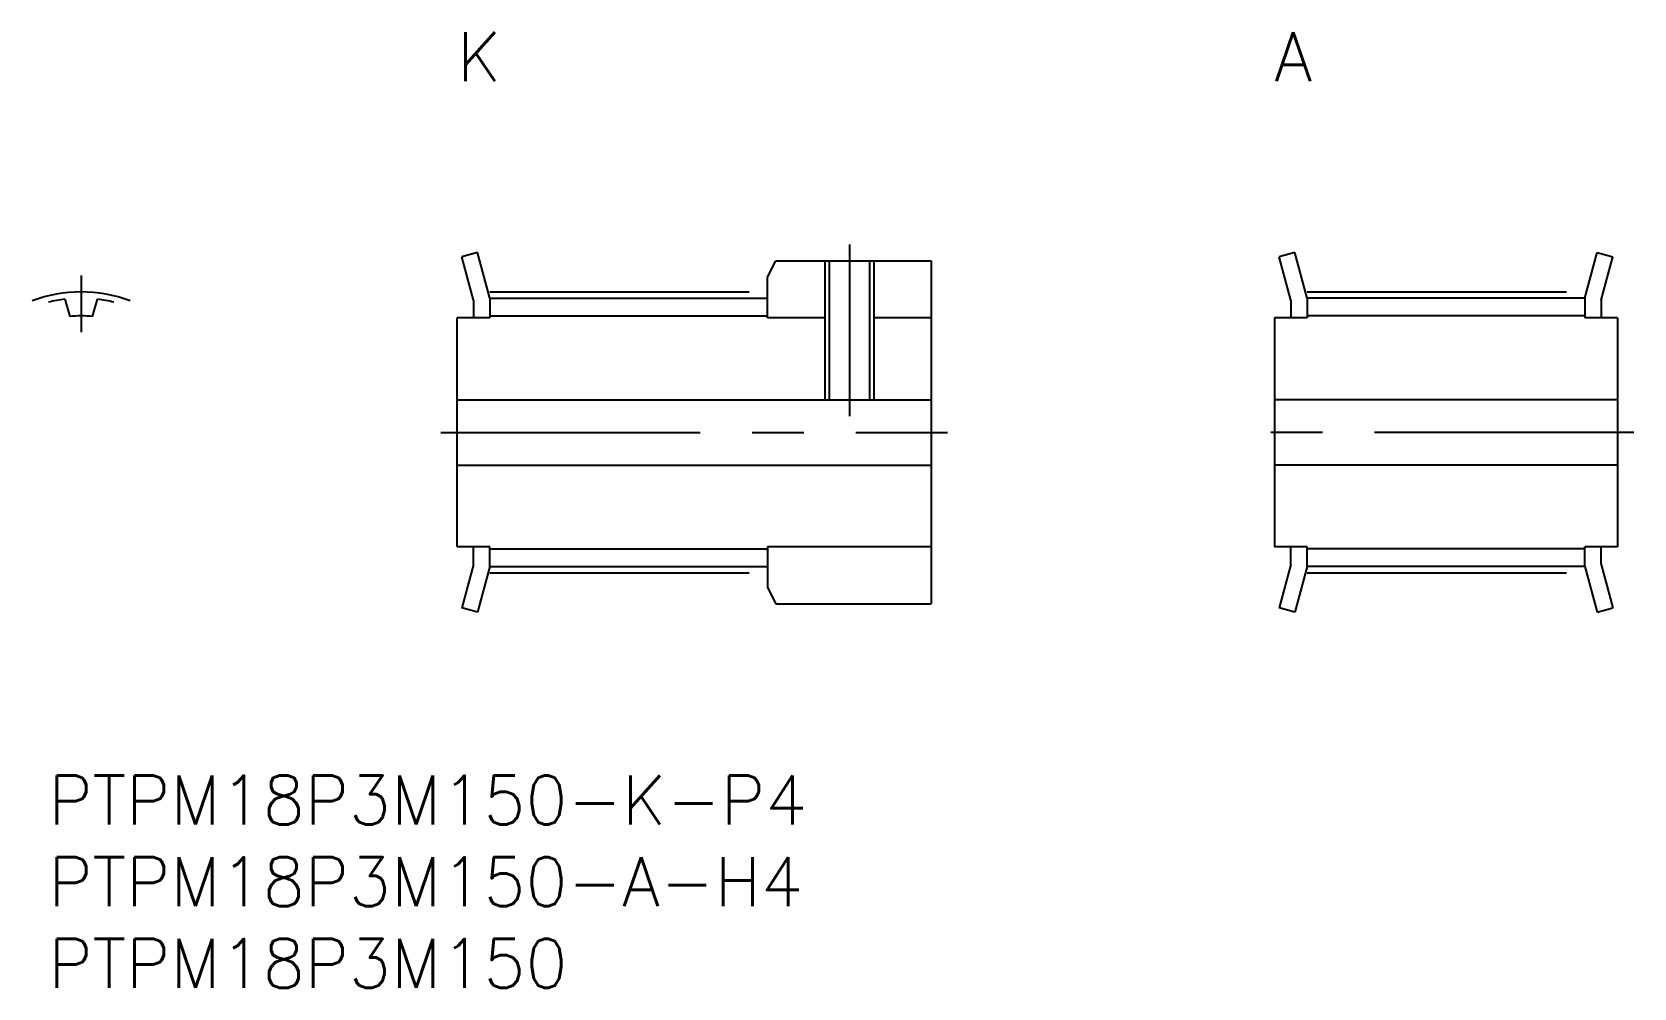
# Model space of a CAD drawing. Extents: x -1 to 97, y -13 to 45.5.
import ezdxf

# ---------------------------------------------------------------- set-up
doc = ezdxf.new("R2010")
doc.units = 0
doc.header["$LTSCALE"] = 0.5
doc.linetypes.add('CENTER', pattern=[50.8, 31.75, -6.35, 6.35, -6.35])
for name, color, linetype in [('MSM_CENTER', 1, 'CENTER'), ('MSM_CONTINUOUS', 7, 'CONTINUOUS'), ('MSM_NARROW', 5, 'CONTINUOUS'), ('MSM_PART_NUMBER', 7, 'CONTINUOUS')]:
    doc.layers.add(name, color=color, linetype=linetype)
doc.styles.get("Standard").update_dxf_attribs({"font": 'txt.shx', "height": 3, "bigfont": 'bigfont.shx'})

# ---------------------------------------------------------------- blocks, each defined once
blk = doc.blocks.new('*U97')
at = {"layer": 'MSM_PART_NUMBER'}
blk.add_text('PTPM18P3M150-K-P4', height=3, dxfattribs=at).set_placement((0, -3))
blk = doc.blocks.new('*U98')
at = {"layer": 'MSM_PART_NUMBER'}
blk.add_text('PTPM18P3M150-A-H4', height=3, dxfattribs=at).set_placement((0, -8))
blk = doc.blocks.new('*U99')
at = {"layer": 'MSM_PART_NUMBER'}
blk.add_text('PTPM18P3M150', height=3, dxfattribs=at).set_placement((0, -13))
blk = doc.blocks.new('*U100')
at = {"layer": 'MSM_PART_NUMBER'}
blk.add_text('K', height=3, dxfattribs=at).set_placement((25, 42.5))
blk = doc.blocks.new('*U101')
at = {"layer": 'MSM_PART_NUMBER'}
blk.add_text('A', height=3, dxfattribs=at).set_placement((75, 42.5))

msp = doc.modelspace()

# ---------------------------------------------------------------- linework, layer by layer
at = {"layer": 'MSM_CENTER'}
for p, q in [((49, 32.5), (49, 22)), ((2, 30.595), (2, 27.125)), ((27, 29.595), (44, 29.595)), ((77, 29.595), (94, 29.595)), ((24, 21), (55, 21)), ((97, 21), (74, 21)), ((27, 12.405), (44, 12.405)), ((77, 12.405), (94, 12.405))]:
    msp.add_line(p, q, dxfattribs=at)
msp.add_arc((2, 21), 8.595, 69.57138, 110.42862, dxfattribs=at)
at = {"layer": 'MSM_CONTINUOUS'}
for p, q in [((26.254, 32), (25.288, 31.741)), ((26, 29.083), (25.288, 31.741)), ((27, 29.215), (26.254, 32)), ((44, 30.5), (44.5, 31.5)), ((44.5, 31.5), (54, 31.5)), ((47.77, 31.5), (47.77, 23)), ((50.229, 31.5), (50.229, 23)), ((54, 31.5), (54, 10.5)), ((76.254, 32), (75.288, 31.741)), ((76, 29.083), (75.288, 31.741)), ((77, 29.215), (76.254, 32)), ((94, 29.215), (94.746, 32)), ((94.746, 32), (95.712, 31.741)), ((95, 29.083), (95.712, 31.741)), ((44, 28), (44, 30.5)), ((1, 29.154), (1.306, 28.091)), ((2.694, 28.091), (3, 29.154)), ((26, 29.083), (26, 28)), ((27, 29.215), (44, 29.215)), ((27, 29.215), (27, 28)), ((76, 29.083), (76, 28)), ((94, 29.215), (77, 29.215)), ((77, 29.215), (77, 28)), ((94, 29.215), (94, 28)), ((95, 29.083), (95, 28)), ((25, 14), (25, 28)), ((27, 28), (25, 28)), ((27, 28.125), (44, 28.125)), ((47.5, 28), (44, 28)), ((54, 28), (50.5, 28)), ((75, 28), (75, 14)), ((77, 28), (75, 28)), ((94, 28.125), (77, 28.125)), ((96, 28), (94, 28)), ((96, 28), (96, 14)), ((25, 23), (54, 23)), ((96, 23), (75, 23)), ((25, 19), (54, 19)), ((96, 19), (75, 19)), ((27, 14), (25, 14)), ((26, 12.917), (26, 14)), ((27, 12.785), (27, 14)), ((27, 13.875), (44, 13.875)), ((44, 14), (44, 11.5)), ((54, 14), (44, 14)), ((77, 14), (75, 14)), ((76, 12.917), (76, 14)), ((77, 12.785), (77, 14)), ((94, 13.875), (77, 13.875)), ((96, 14), (94, 14)), ((94, 12.785), (94, 14)), ((95, 12.917), (95, 14)), ((26, 12.917), (25.288, 10.259)), ((27, 12.785), (26.254, 10)), ((27, 12.785), (44, 12.785)), ((76, 12.917), (75.288, 10.259)), ((77, 12.785), (76.254, 10)), ((94, 12.785), (77, 12.785)), ((94, 12.785), (94.746, 10)), ((95, 12.917), (95.712, 10.259)), ((44, 11.5), (44.5, 10.5)), ((26.254, 10), (25.288, 10.259)), ((44.5, 10.5), (54, 10.5)), ((76.254, 10), (75.288, 10.259)), ((94.746, 10), (95.712, 10.259))]:
    msp.add_line(p, q, dxfattribs=at)
for radius, start, end in [(8.215, 96.99187, 104.09067), (8.215, 75.90933, 83.00813), (7.125, 84.40843, 95.59157)]:
    msp.add_arc((2, 21), radius, start, end, dxfattribs=at)
at = {"layer": 'MSM_NARROW'}
for p, q in [((47.5, 31.5), (47.5, 23)), ((50.5, 31.5), (50.5, 23))]:
    msp.add_line(p, q, dxfattribs=at)

# ---------------------------------------------------------------- block references
at = {"layer": 'MSM_CONTINUOUS'}
for name in ['*U100', '*U101', '*U97', '*U98', '*U99']:
    msp.add_blockref(name, (0, 0), dxfattribs=at)

doc.saveas('drawing.dxf')
